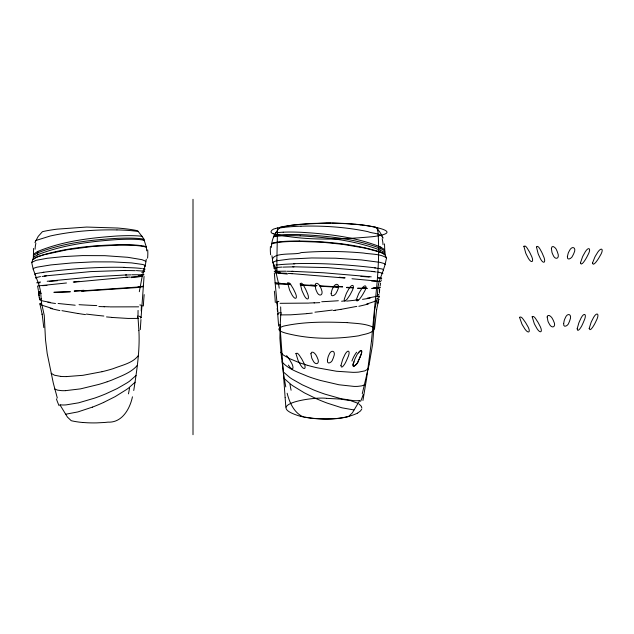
<?xml version="1.0" encoding="UTF-8"?>
<svg xmlns="http://www.w3.org/2000/svg" width="634" height="634" viewBox="0 0 634 634"><rect width="100%" height="100%" fill="white"/><g stroke="black" fill="none" stroke-linecap="round" stroke-linejoin="round"><path stroke-width="0.95" d="M137.99 316.025L138.061 310.422M276.868 259.916L276.995 273.08M276.876 259.797L277.526 227.939L292.195 225.221L309.915 223.533M361.911 408.09L361.221 406.275M280.799 313.822L280.22 324.743M373.933 325.321L374.599 310.121L377.175 298.21M384.735 249.844L384.513 243.892M373.917 326.019C376.477 333.436 363.591 334.055 358.852 335.782C337.589 339.031 315.637 339.356 294.485 335.156C290.903 334.316 269.767 330.782 283.453 326.145C304.304 321.486 326.011 321.858 347.258 322.619M373.886 327.556L372.641 344.246L369.107 364.645M271.463 247.403C271.415 239.779 274.807 232.512 280.204 227.226A71.365 8.686 0 0 1 300.167 224.301M377.927 287.305L377.262 296.902M140.954 319.576L140.288 329.617M379.346 293.201L379.615 289.619M379.512 291.315L379.631 289.445M384.893 252.498L384.838 250.454M382.302 252.839L385.226 254.971L384.878 252.752M143.316 286.909L141.081 317.642L140.407 318.125M144.053 276.408L143.347 286.433M138.901 330.671C140.011 350.729 136.762 370.731 133.75 390.504M280.204 324.917L279.895 338.176L280.981 352.488L283.089 354.866L288.494 358.059M356.26 299.795C356.831 303.67 361.134 296.997 361.966 295.729A41.448 41.448 0 0 0 363.647 292.884C368.623 285.149 364.716 282.835 360.318 290.911A41.448 41.448 0 0 0 358.638 293.756L356.26 299.795L357.6 299.557M375.273 300.968C377.856 276.733 379.917 252.284 377.642 227.939M375.28 300.841L371.469 341.013M371.453 341.187L366.674 377.983L362.941 400.474M374.528 328.903L376.612 309.59L376.548 310.081L378.775 299.145L377.151 298.471M33.594 248.449L33.356 257.824L31.755 262.745L33.206 269.188L39.348 286.045L40.6 291.616M353.336 363.25C351.363 370.034 357.766 363.71 358.337 360.809A41.448 41.448 0 0 0 359.811 357.853L360.469 356.292M139.322 291.703L142.246 276.147M146.288 259.211L145.844 262.365L145.432 261.089L141.976 259.678L127.799 257.301L104.808 255.676L82.579 255.589L63.654 256.588L47.209 258.276L36.154 260.32L31.7 262.381M353.011 364.74L353.479 366.642L355.817 364.732A17.538 15.113 80.3 0 0 356.015 364.431M274.958 243.02A71.27 7.537 4.8 0 1 299.185 241.403L322.627 242.267L342.653 244.32L365.263 248.148L380.281 252.197L384.664 254.377L386.542 257.808L385.1 264.624L382.682 272.026M380.59 283.041L380.107 286.029M138.26 355.682C132.585 363.211 121.736 365.216 113.304 368.623A40.782 7.117 -10.8 0 1 102.082 371.698M326.597 398.35C313.838 396.488 260.645 404.547 300.785 416.419M145.693 263.205L142.888 274.316M377.935 287.123L379.132 281.544L382.445 272.652M369.051 364.907L362.276 393.714M378.744 299.375L377.888 303.147L378.775 299.145L378.236 299.914M353.098 364.233L354.874 359.09A41.448 41.448 0 0 1 356.34 356.134C358.234 351.236 364.185 346.933 360.714 355.642M132.451 396.813C129.899 408.882 122.029 422.941 107.923 422.133A28.229 6.641 -0.6 0 1 104.737 422.466L96.899 422.878A33.34 7.846 -0.6 0 1 87.27 422.767L82.674 422.466M40.251 300.088A68.44 4.121 4 0 1 39.831 299.866L39.625 299.216L41.21 298.78L40.616 291.854M381.113 280.696L381.367 279.879M34.973 242.648L35.227 241.974M273.626 236.799L274.784 236.561M35.282 241.831L38.23 236.363L42.407 231.695A78.751 9.581 -0.6 0 1 57.139 229.143L86.668 227.051L117.655 228.034A71.365 8.686 -0.6 0 1 137.657 230.744L143.641 238.566L146.319 247.006M33.356 257.824L34.498 256.532M360.088 357.204L361.443 353.344A6.942 3.416 -75.5 0 0 361.626 352.75L361.634 350.642L360.556 350.523M280.917 352.163L283.335 371.952L290.023 377.682A77.308 14.043 19 0 0 292.377 379.227L302.323 384.838L313.679 389.965A38.191 7.014 18.9 0 0 325.131 394.205L341.037 398.699L353.455 400.633A47.281 8.567 18.9 0 0 356.253 400.728A50.514 9.153 18.9 0 0 359.795 400.426L352.377 412.837L348.589 416.506M359.589 358.321L358.131 361.19M361.705 409.231L360.429 410.998L357.663 413.059M137.245 365.461C130.802 372.974 120.595 376.176 111.774 380.099A38.508 6.95 -15 0 1 107.209 381.747M385.1 264.624L384.323 263.562L379.924 262.349L361.285 259.924L335.648 258.212L311.777 257.959L289.595 259.06L276.091 260.859L272.802 262.365L274.316 266.811M136.041 375.494L129.415 381.288A77.308 14.043 -19.6 0 1 127.069 382.857L117.187 388.571L105.878 393.809A38.191 7.014 -19.5 0 1 94.474 398.168L78.616 402.82L66.213 404.872A47.281 8.567 -19.5 0 1 63.416 404.991A50.514 9.153 -19.5 0 1 59.873 404.73L67.41 417.061L71.238 420.699A33.65 7.917 -0.6 0 0 82.642 422.49M135.121 382.175L128.551 388.063A74.21 13.56 -22.6 0 1 126.293 389.688L115.142 396.638L103.667 402.4M368.227 368.853L364.899 370.866L358.717 372.095A46.845 8.076 10.3 0 1 353.019 372.348L336.464 371.247L317.285 367.807A40.782 7.117 10.2 0 1 307.458 365.303L307.292 365.239M378.831 295.365L378.989 294.715L377.396 294.295M145.004 266.526L145.234 265.448L142.856 264.497L131.579 262.904L112.606 261.905L93.547 261.874L71.991 262.944L50.768 264.941L36.97 267.183L33.673 268.277L33.206 269.188M357.528 413.146C341.211 420.817 321.969 419.676 304.518 417.243M364.78 384.695L361.848 385.837L357.838 386.36A47.098 8.361 14.5 0 1 354.018 386.407L338.992 384.775L320.511 380.471A39.165 7.053 14.5 0 1 312.197 377.927A38.508 6.95 14.5 0 1 307.641 376.311C298.788 372.475 288.549 369.384 282.035 361.927M345.134 300.92L347.004 299.28L349.738 295.341A41.448 41.448 0 0 0 351.299 292.433C355.943 284.5 351.941 282.352 347.892 290.602A41.448 41.448 0 0 0 346.33 293.51L344.27 299.153L344.278 300.659L345.165 300.912L341.591 301.229M383.443 270.298C384.204 268.65 379.394 268.824 378.229 268.301M37.248 251.666C62.481 241.126 90.194 237.861 117.29 235.983A69.613 8.179 -7.7 0 1 134.788 235.745L137.261 235.856A77.364 9.09 -7.7 0 1 142.309 236.363M35.892 257.38L32.984 259.536L36.289 257.38L43.611 254.836L67.156 249.764L93.206 246.396L118.915 245.104A71.27 7.537 -5.3 0 1 143.133 246.483M377.008 300.643L366.531 304.098M37.343 252.958C62.829 242.973 90.543 239.882 117.694 238.321A69.019 7.925 -7.1 0 1 132.989 238.17L138.212 238.447A77.277 8.876 -7.1 0 1 143.213 239.066L143.973 239.216M37.636 254.733C63.107 244.748 90.725 241.348 117.869 239.549A71.856 8.083 -7.6 0 1 143.062 240.056M35.837 240.5L50.118 236.038A74.233 9.082 -4 0 1 54.706 235.063C75.169 231.022 96.083 229.54 116.918 229.928M381.723 278.334L381.43 278.057M37.889 256.524C63.939 248.084 91.589 245.461 118.851 244.708A71.325 7.576 -5.5 0 1 143.141 246.047M92.382 407.123L77.903 411.918L65.857 414.192M275.528 228.525C272.454 228.763 268.309 232.504 273.262 233.795M275.782 228.446L277.486 227.947M37.01 282.59L36.724 282.859M380.812 281.544L380.345 281.409M102.058 371.69L82.911 375.32L66.356 376.588M274.046 235.761L274.799 235.602A77.277 8.876 6.5 0 1 279.8 234.929L284.959 234.596A69.019 7.925 6.5 0 1 300.334 234.612C327.501 235.888 355.23 238.717 380.804 248.441M382.096 273.698L382.92 273.262L377.88 272.041M356.784 306.38L340.981 309.36M40.116 272.794C38.959 273.333 34.149 273.206 34.918 274.839M37.66 282.447L40.521 282.019M367.26 298.17L374.892 296.696A68.44 4.121 -4.5 0 0 377.642 295.896M275.996 265.004L276.678 264.893M38.135 285.926L37.612 286.053L38.412 290.546M57.322 398.041L53.311 383.126L47.201 353.566L45.489 339.681L44.269 315.439L41.495 302.957L39.879 303.757L42.216 314.559L42.145 314.068L43.786 327.556M40.505 276.535L35.472 277.803L36.352 278.239M333.23 310.557L335.188 310.272M42.985 272.343C70.105 268.84 97.47 266.748 124.827 267.358M275.362 267.619L281.932 267.065M44.293 275.996L90.662 271.598L125.532 270.425M38.832 285.831L66.467 282.986M73.932 282.17L127.18 277.185M47.193 281.266L94.886 276.717L126.538 274.918M306.682 313.679L290.729 314.821L280.363 314.908M300.247 224.317L326.605 223.025M140.463 286.853L81.683 290.895M140.471 287.337L81.818 291.252M335.703 418.519L332.581 418.741A33.34 7.846 0 0 1 322.952 418.947L315.106 418.606A28.229 6.641 0 0 1 311.92 418.313L300.865 416.435M138.442 318.419L128.076 318.442L112.115 317.452M275.354 271.297L286.156 271.186M138.624 306.832L110.134 306.896M310.779 223.485L330.623 223.017L350.879 223.881M131.397 276.907L142.595 276.345M283.144 232.187L280.727 232.329A77.364 9.09 7.2 0 0 275.679 232.884M70.12 291.577L53.993 292.195M70.247 291.902L54.096 292.464M319.829 302.624L314.052 302.886M65.5 390.655L80.518 388.872L98.959 384.378A39.165 7.053 -15 0 0 107.241 381.755M308.552 303.092L280.062 303.321M293.471 263.712C320.82 262.825 348.209 264.64 375.36 267.873M301.007 226.195C321.834 225.601 342.764 226.877 363.266 230.713A74.233 9.082 3.4 0 1 367.871 231.648C372.364 233.637 379.964 232.821 382.754 237.29M132.213 274.76L143.022 274.768M292.797 266.779L327.683 267.611L374.084 271.542M327.128 222.994L331.217 223.025M275.338 272.874L286.996 273.325M299.216 240.999C326.486 241.483 354.16 243.828 380.297 252.007M365.739 288.113L362.585 288.082M365.81 287.852L362.593 287.804M326.692 398.35L340.569 399.087L350.333 400.656M332.367 223.041L342.851 223.374M291.838 271.289L323.506 272.771L371.239 276.836M353.106 287.876L346.647 287.646M104.634 306.737L98.856 306.539M353.193 287.559L346.782 287.313M136.397 270.599L142.975 271.083M300.151 235.832C327.31 237.354 354.961 240.484 380.527 250.216M343.034 223.382L345.752 223.533M338.081 287.242L320.004 286.235M300.318 285.134L315.146 285.958M300.262 284.682L315.138 285.53M338.136 286.885L319.75 285.807M290.705 284.618L277.93 283.834M290.317 284.127L277.914 283.35M291.22 273.555L344.516 278.017M347.266 322.619C356.142 323.562 365.723 323.427 373.846 327.54M346.109 223.556L360.722 224.832M353.907 409.944L341.837 407.797L327.31 403.137A38.024 7.014 21.9 0 1 315.954 398.54M351.062 223.897L355.08 224.238M75.184 305.223L58.13 303.488M355.198 224.238C364.582 224.737 409.295 231.695 373.03 236.641C339.99 239.62 305.857 241.015 273.317 233.819M351.981 278.754L379.647 281.322M60.666 376.39L54.469 375.225L51.164 373.283M377.912 277.526L381.145 277.993M85.542 314.607L83.577 314.337A41.646 4.295 7 0 1 77.903 313.458M141.628 268.372L142.309 268.475M77.776 313.481L61.942 310.66M50.221 302.37L43.738 301.158A68.44 4.121 4 0 1 40.98 300.381M143.236 240.024L144.401 240.254M303.496 416.974C294.247 413.162 289.461 402.558 287.147 393.238M52.17 308.473L41.662 305.12M351.165 400.854L357.742 403.208M277.343 303.004L276.678 302.735M306.88 365.121L305.865 364.819M305.469 364.693L304.478 364.392A47.534 8.282 10.3 0 1 299.288 362.64L290.229 358.915A86.367 14.947 10.4 0 1 288.518 358.059M315.978 398.532L304.447 392.89L293.217 386.051A74.21 13.56 22 0 1 290.958 384.45L284.317 378.625L283.335 371.952M380.891 247.141C355.547 236.854 327.802 233.867 300.698 232.266A69.613 8.179 7.2 0 0 283.192 232.195M278.104 314.535L275.188 283.493M54.73 389.046L57.678 390.164L61.696 390.647A47.098 8.361 -15.1 0 0 65.508 390.655M358.987 404.001L360.944 405.847M40.639 304.558L39.918 303.876M383.689 251.983L384.838 253.259M375.526 227.226L379.346 231.307L382.183 235.959M286.608 355.587L289.041 358.876A41.448 41.448 0 0 1 290.721 361.713C294.39 366.832 293.613 373.085 288.351 365.089M273.286 263.078C267.239 250.81 296.094 255.581 301.007 252.625C321.803 250.89 342.732 251.159 363.504 253.037C371.048 254.377 379.901 253.663 386.542 257.808M275.885 272.049L278.413 282.891M382.817 237.433L383.071 238.099M275.481 270.845L274.633 267.889M285.776 386.938L284.317 378.625M272.406 258.926L271.931 255.779M278.469 283.224L279.214 288.201M146.367 247.458L146.668 250.834M277.478 311.151L277.185 308.306M279.911 324.442L285.126 397.629M275.148 282.97L274.332 272.945M39.062 295.824L38.682 292.187L39.253 297.711M377.84 230.372L377.88 230.887M285.134 397.724L285.839 407.155M41.495 302.957L41.21 298.78M278.635 326.122L277.724 314.155A41.812 3.178 -8.6 0 1 280.062 312.602M138.901 330.607L138.006 317.341M39.506 299.605L39.427 297.449L39.466 299.446M280.664 306.904L280.799 312.507M193.005 199.306L193.005 434.694M279.665 228.018A71.745 8.836 3.3 0 1 300.92 226.179M348.549 416.498A33.65 7.917 0 0 1 337.201 418.408M360.778 224.824A78.751 9.581 0 0 1 375.494 227.226M380.249 247.086A89.022 10.231 7.4 0 1 384.584 249.82M380.02 248.377A86.858 9.716 6.8 0 1 384.806 251.238M271.685 243.527A73.076 7.798 5 0 1 274.585 242.537M274.958 236.593A71.856 8.083 7 0 1 300.112 235.824M379.996 250.168A93.856 10.247 7.3 0 1 383.372 251.944M271.629 244.019A72.775 7.735 4.9 0 1 274.585 242.973M274.942 242.584A71.325 7.576 4.9 0 1 299.232 241.007M380.051 251.999A98.318 10.073 5.2 0 1 382.096 252.831M270.623 254.741A64.105 26.668 57.9 0 1 270.441 246.388M275.275 266.692A58.803 3.598 1.9 0 1 274.879 264.949M276.582 268.895A56.291 2.702 2.6 0 1 274.205 267.556M277.526 264.933A67.291 4.121 1.4 0 1 294.762 263.831M374.559 267.865A82.111 4.351 2.1 0 1 377.523 268.293M276.543 271.986A27.175 20.494 32.6 0 1 276.115 270.813M280.18 272.255A53.058 1.458 3.5 0 1 274.221 271.297M282.97 267.136A68.551 3.408 2.2 0 1 293.962 266.89M372.142 271.495A78.228 3.107 2.7 0 1 376.239 271.994M287.368 274.054A51.124 0.65 4.6 0 1 278.421 273.151M287.147 271.265A70.311 2.267 3.3 0 1 292.86 271.384M360.92 276.353A72.601 1.316 3.7 0 1 369.154 277.066M380.828 278.286A52.043 1.26 2.7 0 1 378.593 278.374M280.394 283.271A47.915 0.927 2.5 0 1 275.196 282.669M288.224 273.436A71.412 1.371 4.4 0 1 292.472 273.674M345.181 277.827A52.495 0.705 6.1 0 1 339.245 277.224M375.97 281.203A52.479 0.523 3.8 0 1 371.564 280.981M279.435 283.675A47.819 0.983 2.3 0 1 275.18 283.121M274.379 291.164A75.85 31.748 89.6 0 1 275.291 302.521M277.272 302.339A98.516 35.25 89.1 0 1 277.502 307.466M276.955 302.711A44.198 2.584 -4.4 0 1 278.833 301.412M281.1 312.507A48.406 44.293 -89 0 1 281.092 313.822M312.285 313.077A42.232 2.362 -7.2 0 1 307.094 313.584M332.351 310.058A43.833 2.813 -7.4 0 1 314.939 312.174M340.854 309.337A41.646 4.295 -7.6 0 1 335.124 310.24M368.441 303.932A55.602 4.795 -8.2 0 1 358.852 306.293M363.195 394.491A55.499 35.084 86.2 0 1 360.603 401.354M291.093 390.243A98.333 56.656 -85.6 0 1 289.968 384.291M382.159 238.701A77.126 39.752 -40.8 0 1 383.023 244.716M379.814 287.186A52.804 1.117 1.9 0 1 378.11 287.456M379.774 287.361A52.804 1.173 1.8 0 1 378.189 287.662M353.518 363.29A15.367 10.509 -71.1 0 1 353.994 361.768M351.933 361.039A21.952 14.313 -71 0 1 356.617 352.235M358.495 353.003A8.749 4.042 -67.7 0 1 360.556 350.602M359.803 356.99A28.641 18.069 -77.6 0 1 359.319 358.091M358.376 361.404A28.054 21.841 -84.9 0 1 356.245 364.708M278.294 283.564A63.979 0.412 2.8 0 1 281.29 283.66M310.597 285.118A39.324 0.46 3.6 0 1 317.04 285.498M342.59 286.631A48.216 1.775 3.7 0 1 335.529 286.259M367.046 288.256A57.274 2.718 3.8 0 1 357.734 288.113M375.843 288.193A63.939 1.926 2.8 0 1 372.039 288.256M379.457 287.781A64.922 1.466 2.2 0 1 373.489 288.018M379.901 287.614A64.922 1.466 2.2 0 1 379.885 287.662M276.044 283.984A63.519 0.436 2.7 0 1 278.326 284.016M309.218 285.466A39.474 0.404 3.4 0 1 316.572 285.879M342.653 286.988A48.113 1.831 3.5 0 1 335.592 286.639M367.197 288.533A57.329 2.782 3.6 0 1 357.814 288.438M375.621 288.415A63.788 1.989 2.7 0 1 371.754 288.502M379.885 287.812A64.898 1.53 2 0 1 379.853 287.86M379.37 287.987A64.898 1.53 2 0 1 373.236 288.248M314.551 302.806A40.766 1.323 -3 0 1 309.233 303.012M338.35 300.73A44.229 2.354 -3.3 0 1 321.747 301.736M358.147 299.803A50.546 4.438 -3.2 0 1 346.647 301.118M370.153 298.099A58.051 4.113 -3.8 0 1 362.497 299.343M117.005 229.904A71.745 8.836 -3.9 0 1 138.275 231.537M33.578 254.385A89.022 10.231 -8 0 1 37.881 251.603M35.092 249.257A77.126 39.752 40.2 0 1 35.892 243.242M33.364 255.795A86.858 9.716 -7.4 0 1 38.127 252.895M143.498 246A73.076 7.798 -5.6 0 1 146.414 246.959M143.506 246.436A72.775 7.735 -5.4 0 1 146.47 247.45M147.682 249.804A64.105 26.668 -58.4 0 1 147.587 258.165M143.435 268.412A58.803 3.598 -2.5 0 1 143.046 270.155M144.132 271.011A56.291 2.702 -3.2 0 1 141.762 272.374M142.254 274.292A27.175 20.494 -33.2 0 1 141.834 275.465M144.029 274.799A53.058 1.458 -4.1 0 1 138.204 275.766M39.855 282.867A52.043 1.26 -3.3 0 1 37.62 282.804M139.971 276.654A51.124 0.65 -5.2 0 1 131.032 277.637M46.908 285.411A52.479 0.523 -4.4 0 1 42.502 285.672M143.292 286.132A47.915 0.927 -3.1 0 1 138.085 286.79M40.433 291.949A52.804 1.117 -2.5 0 1 38.729 291.695M143.308 286.584A47.819 0.983 -2.9 0 1 138.45 287.242M40.346 292.155A52.804 1.173 -2.3 0 1 38.761 291.87M143.395 305.992A75.85 31.748 89.9 0 1 144.187 294.62M141.231 310.953A98.516 35.25 -89.7 0 1 141.406 305.826M139.837 304.906A44.198 2.584 3.8 0 1 141.731 306.19M137.705 317.349A48.406 44.293 88.4 0 1 137.689 316.025M138.727 316.112A41.812 3.178 8.1 0 1 141.12 317.65M59.073 405.673A55.499 35.084 -86.8 0 1 56.41 398.834M129.534 387.897A98.333 56.656 85 0 1 128.472 393.865M34.807 256.493A93.856 10.247 -7.9 0 1 38.167 254.686M36.098 257.364A98.318 10.073 -5.8 0 1 38.135 256.508M123.535 267.493A67.291 4.121 -2 0 1 140.788 268.42M40.822 272.779A82.111 4.351 -2.7 0 1 43.778 272.327M124.367 270.544A68.551 3.408 -2.8 0 1 135.367 270.686M42.145 276.472A78.228 3.107 -3.3 0 1 46.234 275.933M125.516 275.021A70.311 2.267 -3.8 0 1 131.222 274.847M49.278 281.472A72.601 1.316 -4.3 0 1 57.512 280.68M125.92 277.312A71.412 1.371 -5 0 1 130.168 277.034M79.187 281.33A52.495 0.705 -6.6 0 1 73.259 281.987M83.886 290.293A48.247 1.815 -4.2 0 1 74.281 290.895M40.814 293.09A64.628 1.973 -3.4 0 1 40.029 292.242M83.934 290.665A48.129 1.862 -4.1 0 1 74.273 291.244M41.202 293.312A64.573 2.037 -3.3 0 1 39.839 292.456M109.46 306.824A40.774 1.323 2.4 0 1 104.135 306.666M96.788 305.588A44.174 2.354 2.7 0 1 79.052 304.677M55.499 303.496A58.28 3.947 3.4 0 1 47.915 302.323M111.703 317.365A42.232 2.362 6.6 0 1 106.504 316.913M103.841 316.041A43.833 2.813 6.8 0 1 86.414 314.092M59.881 310.589A55.602 4.795 7.6 0 1 50.26 308.33M40.909 304.708A75.66 5.968 7.9 0 1 40.663 304.558M66.364 376.588A46.845 8.076 -10.9 0 1 60.674 376.39M103.691 402.408A38.024 7.014 -22.4 0 1 92.374 407.147M589.176 328.547C590.032 332.367 593.836 325.401 594.573 324.069A41.448 41.448 0 0 0 596.039 321.113C600.43 313.037 596.364 311.017 592.576 319.393A41.448 41.448 0 0 0 591.11 322.349L589.176 328.547M300.231 283.731L301.895 290.42A41.448 41.448 0 0 0 303.25 293.431C306.69 301.958 310.834 300.104 306.777 291.854A41.448 41.448 0 0 0 305.429 288.842C304.526 287.487 301.903 281.036 300.231 283.731M536.467 246.991L538.131 253.679A41.448 41.448 0 0 0 539.479 256.691C542.926 265.218 547.071 263.364 543.013 255.114A41.448 41.448 0 0 0 541.666 252.102C540.754 250.747 538.139 244.296 536.467 246.991M327.429 360.191C326.748 365.398 332.335 362.315 332.771 359.161A16.008 16.008 0 0 0 333.635 356.958C336.313 350.879 331.043 348.803 328.856 355.08A16.008 16.008 0 0 0 327.992 357.283L327.429 360.191M563.666 323.451C562.976 328.658 568.563 325.575 569.007 322.421A16.008 16.008 0 0 0 569.871 320.225C572.542 314.139 567.271 312.063 565.092 318.339A16.008 16.008 0 0 0 564.228 320.542L563.666 323.451M331.13 293.36C330.671 298.154 335.996 294.826 336.591 292.203A16.008 16.008 0 0 0 337.613 290.071C340.735 284.198 335.624 281.742 332.985 287.844A16.008 16.008 0 0 0 331.962 289.976L331.13 293.36M567.367 256.619C566.907 261.414 572.225 258.086 572.819 255.462A16.008 16.008 0 0 0 573.849 253.331C576.964 247.458 571.86 245.001 569.221 251.104A16.008 16.008 0 0 0 568.199 253.235L567.367 256.619M519.531 317.317L521.941 324.109A41.448 41.448 0 0 0 523.629 326.946C528.035 335.021 531.934 332.699 526.957 324.973A41.448 41.448 0 0 0 525.269 322.135C523.985 320.772 521.513 315.463 519.531 317.317M315.161 285.126L315.716 289.056A16.008 16.008 0 0 0 316.588 291.252C318.783 297.528 324.045 295.452 321.367 289.366A16.008 16.008 0 0 0 320.495 287.17C320.075 284.92 315.613 280.799 315.161 285.126M551.39 248.385L551.952 252.316A16.008 16.008 0 0 0 552.824 254.511C555.012 260.788 560.282 258.712 557.595 252.625A16.008 16.008 0 0 0 556.731 250.43C556.303 248.179 551.842 244.058 551.39 248.385M580.435 262.904C581.172 266.748 585.19 259.9 585.974 258.601A41.448 41.448 0 0 0 587.536 255.692C592.18 247.759 588.178 245.612 584.128 253.862A41.448 41.448 0 0 0 582.559 256.77L580.435 262.904M310.922 353.677L311.746 358.004A16.008 16.008 0 0 0 312.768 360.128C315.415 366.23 320.519 363.765 317.396 357.901A16.008 16.008 0 0 0 316.366 355.769C315.732 353.867 311.611 349.857 310.922 353.677M547.15 316.937L547.974 321.264A16.008 16.008 0 0 0 549.004 323.388C551.651 329.49 556.755 327.025 553.625 321.161A16.008 16.008 0 0 0 552.602 319.029C551.96 317.127 547.847 313.117 547.15 316.937M340.941 365.525C341.211 370.335 345.617 362.87 346.116 361.325A41.448 41.448 0 0 0 347.456 358.305C351.505 350.055 347.361 348.209 343.929 356.736A41.448 41.448 0 0 0 342.582 359.747L340.941 365.525M577.178 328.792C577.447 333.603 581.846 326.13 582.345 324.584A41.448 41.448 0 0 0 583.692 321.565C587.742 313.315 583.589 311.468 580.158 319.996A41.448 41.448 0 0 0 578.81 323.007L577.178 328.792M295.927 353.495L298.059 360.381A41.448 41.448 0 0 0 299.628 363.29C303.686 371.532 307.68 369.376 303.028 361.451A41.448 41.448 0 0 0 301.467 358.543C300.239 357.132 297.988 351.719 295.927 353.495M532.164 316.754L534.288 323.641A41.448 41.448 0 0 0 535.857 326.55C539.922 334.792 543.917 332.636 539.265 324.711A41.448 41.448 0 0 0 537.695 321.803C536.475 320.392 534.224 314.979 532.164 316.754M592.489 263.055C593.067 266.93 597.371 260.257 598.203 258.989A41.448 41.448 0 0 0 599.883 256.144C604.852 248.417 600.945 246.103 596.554 254.171A41.448 41.448 0 0 0 594.874 257.016L592.489 263.055M378.926 296.918L378.878 297.338L379.013 296.197L378.926 296.918M287.638 283.026L289.548 289.976A41.448 41.448 0 0 0 291.022 292.932C294.818 301.308 298.883 299.28 294.485 291.212A41.448 41.448 0 0 0 293.011 288.256C291.83 286.806 289.754 281.322 287.638 283.026M523.874 246.285L525.784 253.235A41.448 41.448 0 0 0 527.258 256.191C531.046 264.568 535.112 262.539 530.713 254.472A41.448 41.448 0 0 0 529.247 251.516C528.067 250.065 525.99 244.581 523.874 246.285"/></g></svg>
